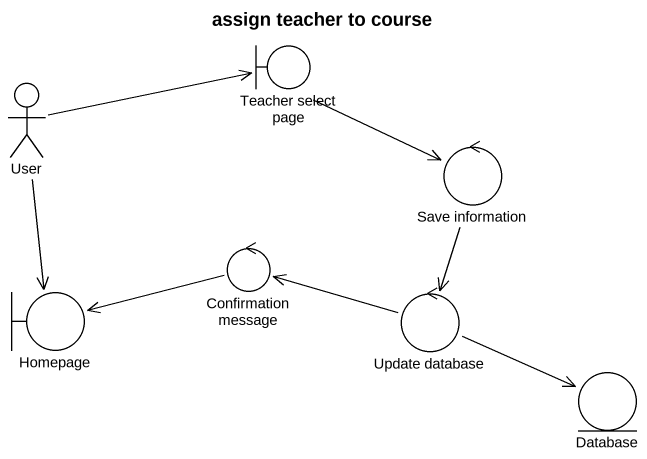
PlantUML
@startuml
title assign teacher to course
actor User
boundary "Teacher select page" as Teacher_select_page
control "Save information" as Save_information
control "Confirmation message" as Confirmation_message
boundary Homepage
control "Update database" as Update_database
entity "Database" as Database_
User -right-> Teacher_select_page
User --> Homepage
Teacher_select_page -right-> Save_information
Save_information --> Update_database
Confirmation_message -left-> Homepage
Update_database -left-> Confirmation_message
Update_database -right-> Database_
@enduml
